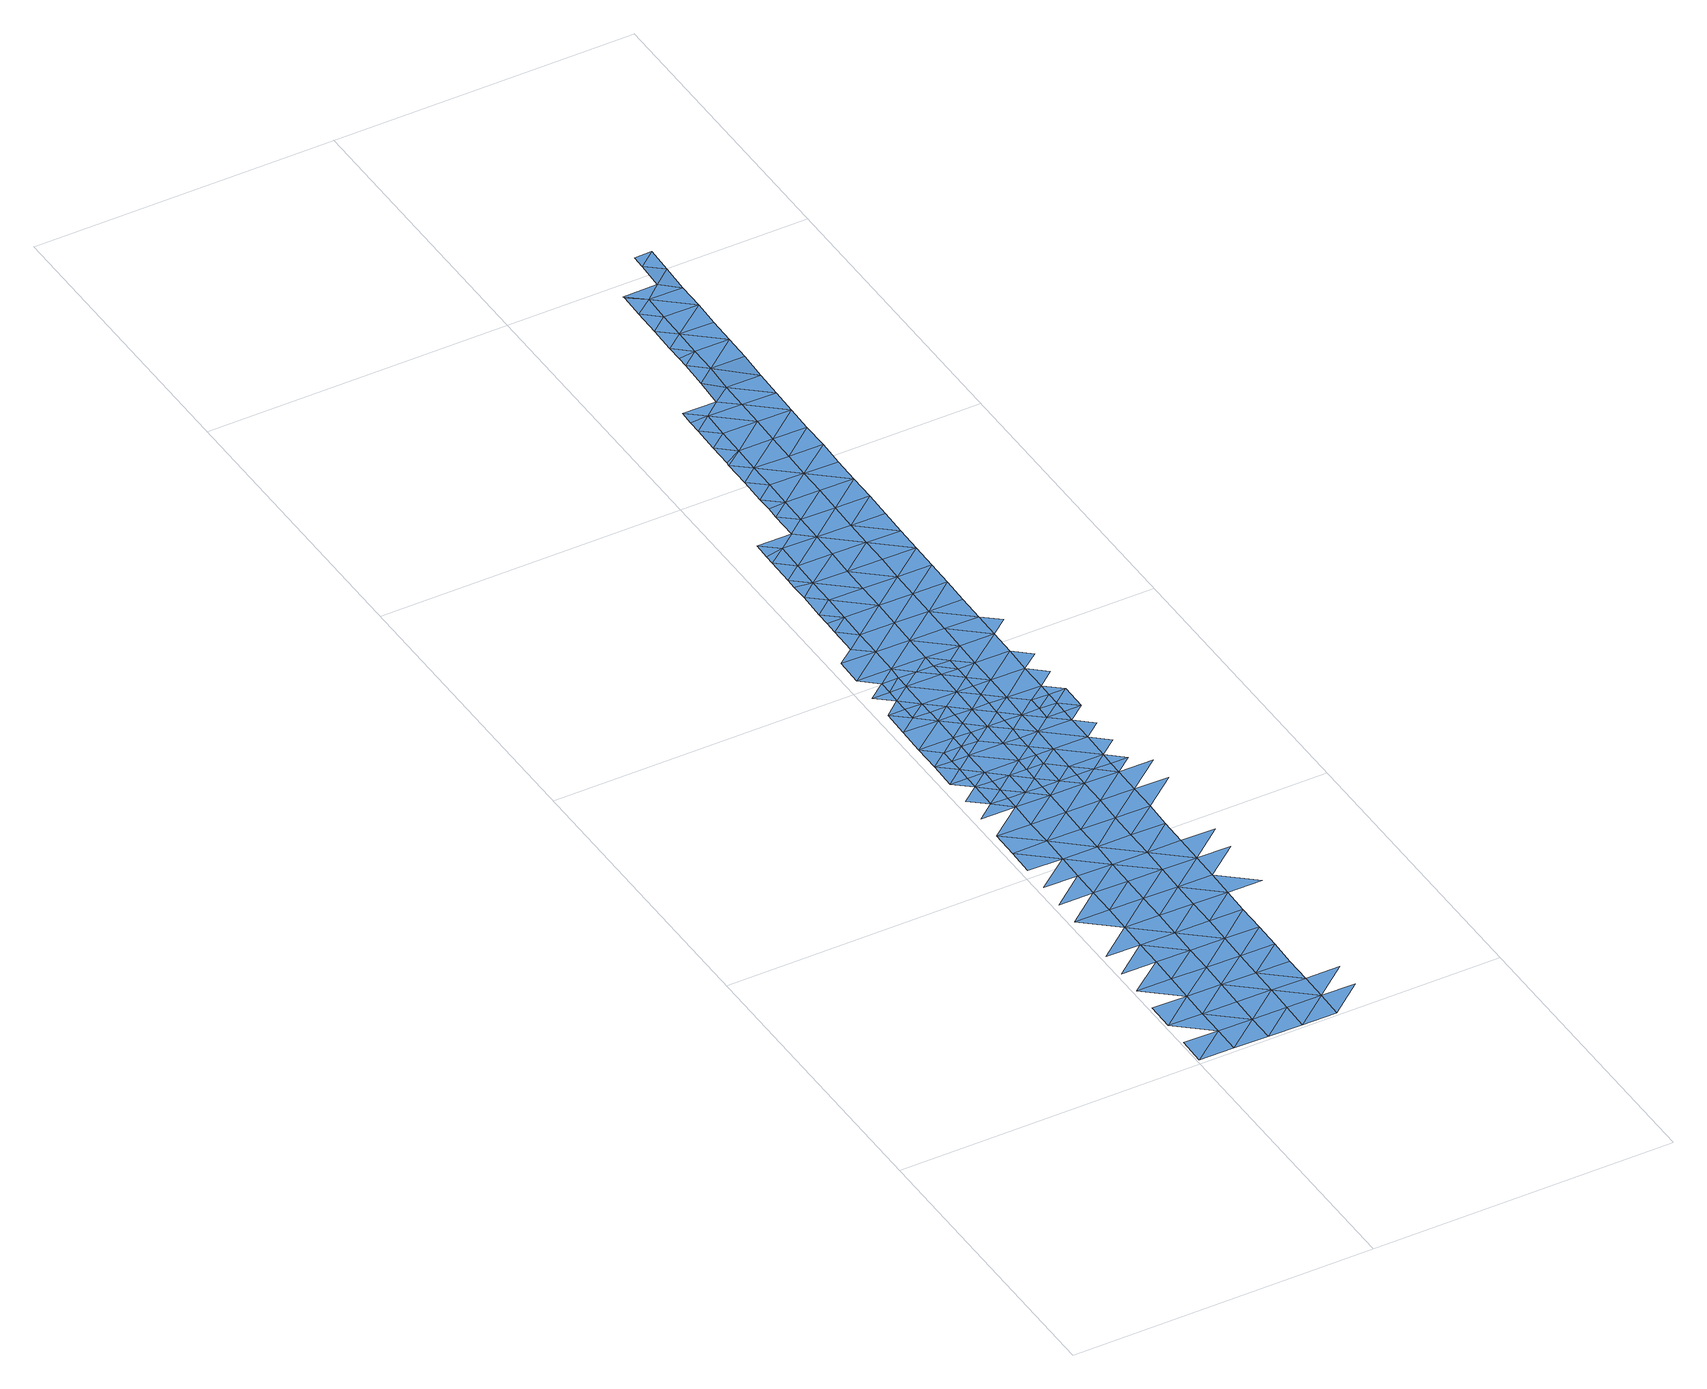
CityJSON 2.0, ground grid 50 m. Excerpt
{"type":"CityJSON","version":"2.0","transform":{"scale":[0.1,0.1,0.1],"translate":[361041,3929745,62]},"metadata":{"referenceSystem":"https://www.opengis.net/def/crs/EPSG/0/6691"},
"CityObjects":{
"waterbody1":{"type":"WaterBody","attributes":{"name":"9","class":"1140","function":"1","WaterBodyRiverFloodingRiskAttribute.description":"5","WaterBodyRiverFloodingRiskAttribute.rankOrg":"1","WaterBodyRiverFloodingRiskAttribute.adminType":"2","WaterBodyRiverFloodingRiskAttribute.scale":"L1"},"geometry":[{"type":"MultiSurface","lod":"1","boundaries":[[[0,1,2]],[[2,1,3]],[[4,2,5]],[[6,4,7]],[[4,5,7]],[[7,8,9]],[[2,3,10]],[[10,3,11]],[[5,2,10]],[[9,8,12]],[[13,12,14]],[[5,10,15]],[[7,5,16]],[[17,10,11]],[[5,15,16]],[[18,14,19]],[[8,7,20]],[[8,21,12]],[[19,22,23]],[[24,17,11]],[[22,25,23]],[[7,16,20]],[[12,21,14]],[[10,26,15]],[[26,16,15]],[[25,27,28]],[[8,20,21]],[[14,29,19]],[[21,29,14]],[[26,10,17]],[[27,30,31]],[[29,32,19]],[[19,33,22]],[[34,35,16]],[[36,17,24]],[[37,38,30]],[[39,21,20]],[[16,26,34]],[[20,16,35]],[[22,40,25]],[[41,36,24]],[[35,39,20]],[[42,37,43]],[[21,39,29]],[[19,32,33]],[[43,37,30]],[[25,44,27]],[[26,17,36]],[[45,34,26]],[[40,44,25]],[[44,30,27]],[[46,47,42]],[[22,33,40]],[[46,42,43]],[[29,48,32]],[[47,49,50]],[[45,26,36]],[[51,43,30]],[[52,29,39]],[[34,53,35]],[[32,54,33]],[[44,51,30]],[[55,34,45]],[[29,52,48]],[[41,56,36]],[[35,57,39]],[[58,46,43]],[[33,59,40]],[[60,49,47]],[[54,32,48]],[[34,55,53]],[[36,61,45]],[[40,59,44]],[[39,62,52]],[[43,51,63]],[[46,64,47]],[[65,60,47]],[[66,51,44]],[[35,53,57]],[[58,43,63]],[[58,64,46]],[[67,48,52]],[[33,54,59]],[[59,66,44]],[[64,65,47]],[[62,67,52]],[[39,57,62]],[[66,68,51]],[[51,69,63]],[[54,48,67]],[[68,69,51]],[[70,58,63]],[[71,65,64]],[[72,54,67]],[[59,73,66]],[[74,64,58]],[[59,54,73]],[[75,71,64]],[[73,54,72]],[[70,63,69]],[[74,75,64]],[[66,76,68]],[[77,72,67]],[[74,58,70]],[[78,66,73]],[[79,69,68]],[[80,73,72]],[[66,78,76]],[[81,75,74]],[[79,68,76]],[[82,78,73]],[[83,74,70]],[[70,69,84]],[[85,81,74]],[[84,83,70]],[[69,79,84]],[[83,85,74]],[[86,84,79]],[[87,85,83]],[[84,88,83]],[[83,89,87]]]}]},
"waterbody2":{"type":"WaterBody","attributes":{"name":"9","class":"1140","function":"1","WaterBodyRiverFloodingRiskAttribute.description":"5","WaterBodyRiverFloodingRiskAttribute.rankOrg":"2","WaterBodyRiverFloodingRiskAttribute.adminType":"2","WaterBodyRiverFloodingRiskAttribute.scale":"L1"},"geometry":[{"type":"MultiSurface","lod":"1","boundaries":[[[90,91,49]],[[92,93,94]],[[92,94,90]],[[95,94,93]],[[60,96,49]],[[90,49,96]],[[97,98,95]],[[95,93,97]],[[99,95,98]],[[100,90,96]],[[60,65,96]],[[101,102,99]],[[103,96,65]],[[100,96,103]],[[99,98,104]],[[105,102,106]],[[104,98,107]],[[108,109,105]],[[101,99,104]],[[110,103,65]],[[105,106,108]],[[71,110,65]],[[106,102,101]],[[111,112,113]],[[107,114,104]],[[113,109,111]],[[115,103,110]],[[116,106,101]],[[114,107,117]],[[114,118,104]],[[71,75,110]],[[104,118,101]],[[112,119,120]],[[121,122,120]],[[118,123,101]],[[123,124,101]],[[125,110,75]],[[115,110,125]],[[119,121,120]],[[116,101,124]],[[126,119,112]],[[122,121,127]],[[81,128,75]],[[75,128,125]],[[126,129,119]],[[130,125,131]],[[125,128,131]],[[132,130,131]],[[81,85,128]],[[133,127,134]],[[127,121,134]],[[132,135,136]],[[136,135,137]],[[138,139,140]],[[132,131,135]],[[138,133,139]],[[141,131,128]],[[133,134,139]],[[137,142,143]],[[119,129,144]],[[142,145,143]],[[141,128,85]],[[139,146,140]],[[140,146,147]],[[121,119,148]],[[137,135,142]],[[129,149,144]],[[87,141,85]],[[142,150,145]],[[119,144,148]],[[150,151,152]],[[141,153,131]],[[147,154,155]],[[146,154,147]],[[152,145,150]],[[134,121,156]],[[155,154,157]],[[135,131,153]],[[149,158,144]],[[142,135,159]],[[150,160,151]],[[121,148,156]],[[161,160,162]],[[161,151,160]],[[139,134,163]],[[164,165,142]],[[87,89,141]],[[166,157,154]],[[167,157,166]],[[142,159,164]],[[168,148,144]],[[169,135,153]],[[146,139,163]],[[150,142,165]],[[170,171,167]],[[159,135,169]],[[134,156,163]],[[172,158,173]],[[168,144,158]],[[172,162,160]],[[173,162,172]],[[141,174,153]],[[171,170,175]],[[167,166,170]],[[154,146,176]],[[177,159,169]],[[178,169,153]],[[168,158,172]],[[146,163,176]],[[150,165,179]],[[180,181,148]],[[180,148,168]],[[160,150,182]],[[169,183,177]],[[184,170,166]],[[156,148,181]],[[154,176,185]],[[166,154,186]],[[175,170,187]],[[165,188,179]],[[182,150,179]],[[186,154,185]],[[172,160,189]],[[172,190,168]],[[163,156,191]],[[188,192,179]],[[191,156,181]],[[160,182,189]],[[184,166,186]],[[168,190,180]],[[193,182,179]],[[187,170,184]],[[176,163,194]],[[190,172,189]],[[194,163,191]],[[185,176,194]],[[180,195,181]],[[182,196,189]],[[197,187,184]],[[198,187,197]],[[195,180,190]],[[199,200,198]],[[181,201,191]],[[185,194,202]],[[186,185,203]],[[200,199,204]],[[199,198,197]],[[203,185,202]],[[184,186,203]],[[205,181,195]],[[206,197,184]],[[191,207,194]],[[208,195,190]],[[209,204,199]],[[210,204,209]],[[201,207,191]],[[181,205,201]],[[211,202,194]],[[212,184,203]],[[213,199,197]],[[210,214,215]],[[214,210,209]],[[207,211,194]],[[206,184,212]],[[215,216,217]],[[202,211,203]],[[218,209,199]],[[216,215,214]],[[219,217,216]],[[220,212,203]],[[213,197,206]],[[218,214,209]],[[211,220,203]],[[221,219,222]],[[219,216,222]],[[218,199,213]],[[223,224,221]],[[225,206,212]],[[214,226,216]],[[224,223,227]],[[228,225,212]],[[221,222,223]],[[229,226,214]],[[228,212,220]],[[230,213,206]],[[229,214,218]],[[225,230,206]],[[230,218,213]],[[231,223,222]],[[232,227,223]],[[222,216,231]],[[233,229,218]],[[216,226,231]],[[234,233,218]],[[223,235,232]],[[234,218,230]],[[235,223,231]],[[229,236,226]],[[233,236,229]],[[237,232,238]],[[232,235,238]],[[231,239,235]],[[238,240,237]],[[237,240,241]],[[231,226,239]],[[242,238,235]],[[226,236,239]],[[239,242,235]],[[243,244,245]],[[243,241,244]],[[244,241,240]],[[246,247,245]],[[242,248,238]],[[246,245,244]],[[240,238,248]],[[246,249,247]],[[247,249,250]],[[240,251,244]],[[252,240,248]],[[253,254,250]],[[244,251,246]],[[254,253,255]],[[250,249,253]],[[240,252,251]],[[251,256,246]],[[246,257,249]],[[258,255,253]],[[249,257,253]],[[246,256,257]],[[257,259,253]],[[253,259,258]],[[258,260,261]],[[258,259,260]],[[262,261,263]],[[261,260,263]]]}]},
"waterbody3":{"type":"WaterBody","attributes":{"name":"9","class":"1140","function":"1","WaterBodyRiverFloodingRiskAttribute.description":"5","WaterBodyRiverFloodingRiskAttribute.rankOrg":"1","WaterBodyRiverFloodingRiskAttribute.adminType":"2","WaterBodyRiverFloodingRiskAttribute.scale":"L1"},"geometry":[{"type":"MultiSurface","lod":"1","boundaries":[[[151,161,264]],[[265,264,266]],[[267,90,100]],[[152,268,145]],[[145,268,269]],[[269,268,118]],[[116,124,270]],[[106,116,270]],[[108,106,270]],[[98,97,107]],[[149,129,266]],[[111,109,265]],[[107,97,271]],[[97,93,271]],[[123,118,268]],[[115,130,272]],[[152,151,268]],[[161,162,264]],[[264,162,266]],[[173,266,162]],[[115,125,130]],[[93,92,267]],[[92,90,267]],[[100,103,267]],[[267,103,272]],[[267,272,271]],[[271,272,273]],[[273,272,132]],[[273,132,136]],[[115,272,103]],[[93,267,271]],[[117,271,273]],[[130,132,272]],[[136,137,273]],[[126,111,265]],[[269,117,273]],[[273,137,269]],[[173,149,266]],[[111,126,112]],[[265,266,129]],[[271,117,107]],[[108,270,109]],[[137,143,269]],[[143,145,269]],[[264,124,268]],[[158,149,173]],[[126,265,129]],[[151,264,268]],[[265,270,264]],[[109,270,265]],[[264,270,124]],[[124,123,268]],[[114,269,118]],[[114,117,269]]]}]},
"waterbody4":{"type":"WaterBody","attributes":{"name":"9","class":"1140","function":"1","WaterBodyRiverFloodingRiskAttribute.description":"5","WaterBodyRiverFloodingRiskAttribute.rankOrg":"1","WaterBodyRiverFloodingRiskAttribute.adminType":"2","WaterBodyRiverFloodingRiskAttribute.scale":"L1"},"geometry":[{"type":"MultiSurface","lod":"1","boundaries":[[[165,164,188]],[[188,164,274]],[[164,159,274]],[[159,177,274]],[[183,274,177]],[[183,192,274]],[[192,188,274]]]}]}
},
"vertices":[
[5,55,9],[4,9,9],[62,54,9],[61,8,9],[6,101,9],[62,100,9],[6,148,9],[63,147,9],[64,193,9],[7,194,9],[118,53,9],[118,7,9],[65,239,9],[8,240,9],[65,285,9],[119,100,9],[120,146,9],[175,52,9],[9,286,9],[66,332,9],[121,192,9],[121,238,9],[67,378,9],[10,379,9],[174,6,9],[67,424,9],[176,99,9],[68,470,9],[11,425,9],[122,284,9],[69,516,9],[12,471,9],[123,331,9],[123,377,9],[177,145,9],[177,191,9],[232,52,9],[13,563,9],[12,517,9],[178,237,9],[124,423,9],[231,5,9],[14,610,9],[70,563,9],[125,469,9],[233,98,9],[70,609,9],[71,655,9],[179,330,9],[43,679,9],[14,656,9],[126,515,9],[179,284,9],[234,190,9],[180,376,9],[233,144,9],[288,51,9],[235,236,9],[127,608,9],[181,422,9],[71,678,9],[289,97,9],[235,283,9],[126,562,9],[128,654,9],[100,678,9],[182,468,9],[236,329,9],[182,515,9],[183,561,9],[184,607,9],[128,677,9],[237,375,9],[238,421,9],[184,653,9],[156,677,9],[239,514,9],[293,328,9],[238,468,9],[240,560,9],[294,420,9],[185,676,9],[295,467,9],[241,652,9],[240,606,9],[213,676,9],[297,605,9],[241,675,9],[298,651,9],[270,675,9],
[44,725,9],[15,702,9],[44,748,9],[45,771,9],[16,748,9],[17,795,9],[72,701,9],[45,794,9],[45,817,9],[17,841,9],[72,724,9],[75,886,9],[18,887,9],[100,724,9],[74,840,9],[19,933,9],[47,910,9],[74,817,9],[47,933,9],[47,956,9],[128,700,9],[48,979,9],[48,1002,9],[19,979,9],[102,839,9],[129,723,9],[75,909,9],[102,816,9],[103,863,9],[77,1025,9],[20,1026,9],[78,1071,9],[21,1072,9],[103,886,9],[103,909,9],[157,723,9],[76,1002,9],[50,1094,9],[185,699,9],[105,1001,9],[158,746,9],[186,746,9],[158,769,9],[50,1141,9],[78,1117,9],[187,792,9],[158,792,9],[159,815,9],[51,1164,9],[79,1163,9],[51,1187,9],[242,699,9],[187,838,9],[159,839,9],[133,1024,9],[159,862,9],[80,1210,9],[52,1233,9],[134,1070,9],[133,1001,9],[188,884,9],[160,908,9],[160,885,9],[243,745,9],[80,1256,9],[52,1261,9],[135,1116,9],[52,1279,9],[161,1000,9],[215,815,9],[189,931,9],[160,931,9],[161,954,9],[136,1163,9],[216,838,9],[216,861,9],[81,1302,9],[53,1326,9],[190,1023,9],[243,791,9],[82,1348,9],[53,1343,9],[189,977,9],[161,977,9],[271,721,9],[54,1372,9],[136,1209,9],[244,814,9],[271,767,9],[245,883,9],[191,1069,9],[192,1115,9],[245,930,9],[272,814,9],[139,1347,9],[137,1255,9],[138,1301,9],[111,1371,9],[244,860,9],[246,976,9],[247,1022,9],[192,1162,9],[273,860,9],[273,906,9],[193,1208,9],[248,1068,9],[274,952,9],[139,1394,9],[111,1417,9],[140,1440,9],[112,1438,9],[249,1161,9],[194,1254,9],[194,1300,9],[112,1463,9],[248,1115,9],[196,1393,9],[250,1207,9],[276,1045,9],[141,1486,9],[113,1510,9],[250,1253,9],[195,1346,9],[197,1439,9],[141,1532,9],[113,1556,9],[142,1578,9],[114,1562,9],[197,1485,9],[114,1602,9],[251,1299,9],[115,1648,9],[143,1625,9],[144,1671,9],[115,1669,9],[253,1392,9],[199,1578,9],[116,1694,9],[252,1346,9],[198,1531,9],[253,1438,9],[200,1624,9],[172,1694,9],[255,1530,9],[254,1484,9],[200,1670,9],[255,1577,9],[173,1740,11],[201,1716,9],[256,1623,9],[202,1762,12],[174,1786,12],[257,1669,9],[174,1805,12],[202,1809,12],[174,1832,12],[203,1855,12],[175,1878,12],[258,1715,9],[204,1901,12],[176,1925,12],[259,1808,12],[258,1762,12],[205,1947,12],[177,1968,12],[177,1971,12],[260,1854,12],[261,1900,12],[233,1970,13],[261,1946,12],[262,1993,15],[234,2016,15],[234,2038,15],[263,2039,15],
[132,931,9],[76,979,9],[133,978,9],[73,747,9],[131,885,9],[131,839,9],[75,932,9],[73,794,9],[129,747,9],[130,793,9],
[244,837,9]
]}
